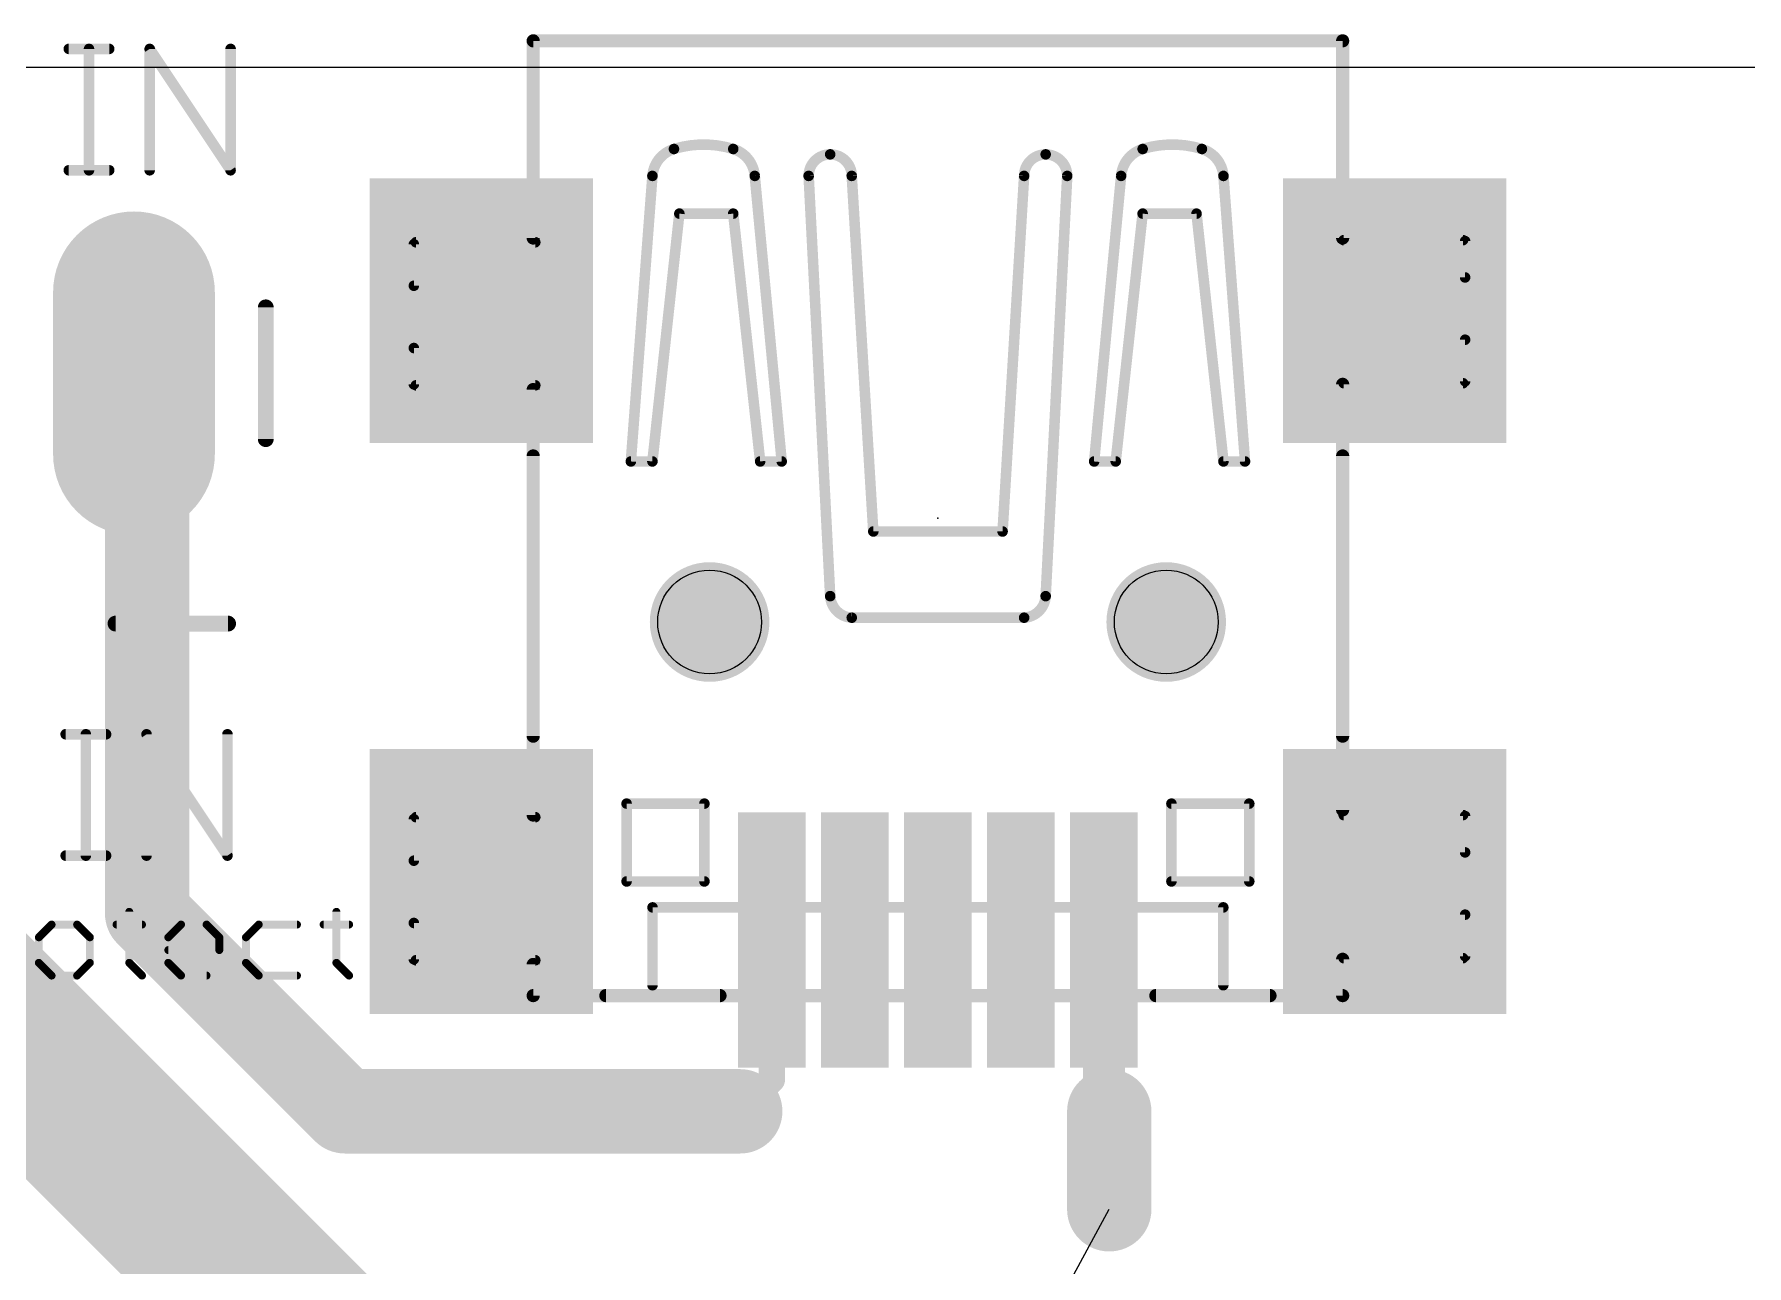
# Model space of a CAD drawing. Extents: x 0 to 46.4, y -16.3 to 38.5.
# Drawn here: x 13.52 to 30.02, y 26.45 to 38.32 of the extents above; entities that cross this region are included whole.
import ezdxf

# ---------------------------------------------------------------- set-up
doc = ezdxf.new("R2010")
doc.units = 0
for name, color, linetype in [('1', 12, 'CONTINUOUS'), ('17', 110, 'CONTINUOUS'), ('19', 53, 'CONTINUOUS'), ('20', 53, 'CONTINUOUS'), ('21', 40, 'CONTINUOUS'), ('23', 53, 'CONTINUOUS'), ('27', 253, 'CONTINUOUS'), ('29', 253, 'CONTINUOUS'), ('51', 253, 'CONTINUOUS')]:
    doc.layers.add(name, color=color, linetype=linetype)

# ---------------------------------------------------------------- blocks, each defined once
blk = doc.blocks.new('RECT')
blk.add_solid([(-0.5, -0.5), (0.5, -0.5), (-0.5, 0.5), (0.5, 0.5)])
blk = doc.blocks.new('LONGP100')
at = {"const_width": 1}
blk.add_lwpolyline([(-0.5, 0), (0.5, 0)], dxfattribs=at)
at = {"const_width": 0.5}
for points in [[(-0.5, 0.25, 1), (-0.5, -0.25)], [(0.5, -0.25, 1), (0.5, 0.25)]]:
    blk.add_lwpolyline(points, format="xyb", dxfattribs=at)
blk = doc.blocks.new('ROUNDP')
at = {"const_width": 0.5}
blk.add_lwpolyline([(0, -0.25, 1), (0, 0.25, 1), (0, -0.25)], format="xyb", dxfattribs=at)

msp = doc.modelspace()

# ---------------------------------------------------------------- linework, layer by layer
at = {"layer": '1'}
for points, const_width in [([(14.605, 34.925), (14.478, 35.052)], 0.8128), ([(14.605, 29.845), (14.605, 34.925)], 0.8128), ([(16.8275, 25.0825), (11.938, 29.972)], 1.6764), ([(14.605, 29.845), (16.51, 27.94)], 0.8128), ([(20.625, 28.245), (20.625, 29.591)], 0.254), ([(23.825, 28.245), (23.825, 29.591)], 0.4064), ([(23.876, 27.94), (23.825, 28.245)], 0.4064), ([(16.51, 27.94), (20.32, 27.94)], 0.8128), ([(20.32, 27.94), (20.625, 28.245)], 0.254), ([(23.876, 26.996), (23.876, 27.94)], 0.8128)]:
    msp.add_lwpolyline(points, dxfattribs=dict(at, const_width=const_width))
for points, const_width in [([(14.6217, 35.1957, 1), (14.3343, 34.9083)], 0.4064), ([(14.8082, 34.925, 1), (14.4018, 34.925)], 0.4064), ([(14.4613, 34.7813, 1), (14.7487, 35.0687)], 0.4064), ([(14.7487, 29.9887, 1), (14.4613, 29.7013)], 0.4064), ([(14.4018, 29.845, 1), (14.8082, 29.845)], 0.4064), ([(20.6885, 29.591, 1), (20.5615, 29.591)], 0.127), ([(23.9266, 29.591, 1), (23.7234, 29.591)], 0.2032), ([(23.9252, 28.2618, 1), (23.7248, 28.2282)], 0.2032), ([(16.51, 28.1432, 1), (16.51, 27.7368)], 0.4064), ([(16.3663, 27.7963, 1), (16.6537, 28.0837)], 0.4064), ([(20.32, 27.7368, 1), (20.32, 28.1432)], 0.4064), ([(20.5615, 28.245, 1), (20.6885, 28.245)], 0.127), ([(20.6699, 28.2001, 1), (20.5801, 28.2899)], 0.127), ([(24.0792, 27.94, 1), (23.6728, 27.94)], 0.4064), ([(23.7234, 28.245, 1), (23.9266, 28.245)], 0.2032), ([(23.7758, 27.9232, 1), (23.9762, 27.9568)], 0.2032), ([(20.2751, 27.9849, 1), (20.3649, 27.8951)], 0.127), ([(23.6728, 26.996, 1), (24.0792, 26.996)], 0.4064)]:
    msp.add_lwpolyline(points, format="xyb", dxfattribs=dict(at, const_width=const_width))
at = {"layer": '19'}
msp.add_line((1.54, -13.97), (23.876, 26.996), dxfattribs=at)
at = {"layer": '20'}
msp.add_line((3, 38), (42, 38), dxfattribs=at)
for centre in [(20.025, 32.655), (24.425, 32.655)]:
    msp.add_circle(centre, 0.5, dxfattribs=at)
at = {"layer": '21'}
for points, const_width in [([(18.325, 38.2868, 1), (18.325, 38.2233)], 0.0635), ([(26.125, 38.2233, 1), (26.125, 38.2868)], 0.0635), ([(18.3567, 34.255, 1), (18.2933, 34.255)], 0.0635), ([(26.1567, 34.255, 1), (26.0933, 34.255)], 0.0635), ([(14.3002, 32.6778, 1), (14.3002, 32.6016)], 0.0762), ([(15.3849, 32.6016, 1), (15.3849, 32.6778)], 0.0762), ([(13.8196, 31.5986, 1), (13.8196, 31.5478)], 0.0508), ([(14.0399, 31.5732, 1), (13.9891, 31.5732)], 0.0508), ([(14.2094, 31.5478, 1), (14.2094, 31.5986)], 0.0508), ([(14.6246, 31.5732, 1), (14.5738, 31.5732)], 0.0508), ([(14.6203, 31.5873, 1), (14.5781, 31.5591)], 0.0508), ([(15.4042, 31.5732, 1), (15.3534, 31.5732)], 0.0508), ([(18.2933, 31.555, 1), (18.3567, 31.555)], 0.0635), ([(26.0933, 31.555, 1), (26.1567, 31.555)], 0.0635), ([(13.8196, 30.4292, 1), (13.8196, 30.3784)], 0.0508), ([(13.9891, 30.4038, 1), (14.0399, 30.4038)], 0.0508), ([(14.2094, 30.3784, 1), (14.2094, 30.4292)], 0.0508), ([(14.5738, 30.4038, 1), (14.6246, 30.4038)], 0.0508), ([(15.3534, 30.4038, 1), (15.4042, 30.4038)], 0.0508), ([(15.3577, 30.3897, 1), (15.3999, 30.4179)], 0.0508), ([(14.4518, 29.8625, 1), (14.4137, 29.8625)], 0.0381), ([(16.4475, 29.8625, 1), (16.4094, 29.8625)], 0.0381), ([(13.6843, 29.7586, 1), (13.6843, 29.7205)], 0.0381), ([(13.6978, 29.7261, 1), (13.6708, 29.7531)], 0.0381), ([(13.9435, 29.7531, 1), (13.9166, 29.7261)], 0.0381), ([(13.9301, 29.7205, 1), (13.9301, 29.7586)], 0.0381), ([(14.3099, 29.7586, 1), (14.3099, 29.7205)], 0.0381), ([(14.5556, 29.7205, 1), (14.5556, 29.7586)], 0.0381), ([(14.9317, 29.7586, 1), (14.9317, 29.7205)], 0.0381), ([(14.9451, 29.7261, 1), (14.9182, 29.7531)], 0.0381), ([(15.1909, 29.7531, 1), (15.1639, 29.7261)], 0.0381), ([(15.1774, 29.7205, 1), (15.1774, 29.7586)], 0.0381), ([(15.6801, 29.7586, 1), (15.6801, 29.7205)], 0.0381), ([(15.6936, 29.7261, 1), (15.6666, 29.7531)], 0.0381), ([(16.0487, 29.7205, 1), (16.0487, 29.7586)], 0.0381), ([(16.3056, 29.7586, 1), (16.3056, 29.7205)], 0.0381), ([(16.5514, 29.7205, 1), (16.5514, 29.7586)], 0.0381), ([(13.548, 29.6302, 1), (13.5749, 29.6032)], 0.0381), ([(13.5805, 29.6167, 1), (13.5424, 29.6167)], 0.0381), ([(14.072, 29.6167, 1), (14.0339, 29.6167)], 0.0381), ([(14.0395, 29.6032, 1), (14.0664, 29.6302)], 0.0381), ([(14.8279, 29.6167, 1), (14.7898, 29.6167)], 0.0381), ([(14.7953, 29.6302, 1), (14.8223, 29.6032)], 0.0381), ([(15.3193, 29.6167, 1), (15.2812, 29.6167)], 0.0381), ([(15.2868, 29.6032, 1), (15.3138, 29.6302)], 0.0381), ([(15.5763, 29.6167, 1), (15.5382, 29.6167)], 0.0381), ([(15.5437, 29.6302, 1), (15.5707, 29.6032)], 0.0381), ([(13.5749, 29.3844, 1), (13.548, 29.3575)], 0.0381), ([(13.5424, 29.371, 1), (13.5805, 29.371)], 0.0381), ([(14.0339, 29.371, 1), (14.072, 29.371)], 0.0381), ([(14.0664, 29.3575, 1), (14.0395, 29.3844)], 0.0381), ([(14.4462, 29.3844, 1), (14.4193, 29.3575)], 0.0381), ([(14.4137, 29.371, 1), (14.4518, 29.371)], 0.0381), ([(14.8088, 29.5129, 1), (14.8088, 29.4748)], 0.0381), ([(14.8223, 29.3844, 1), (14.7953, 29.3575)], 0.0381), ([(14.7898, 29.371, 1), (14.8279, 29.371)], 0.0381), ([(15.2812, 29.4938, 1), (15.3193, 29.4938)], 0.0381), ([(15.3003, 29.4748, 1), (15.3003, 29.5129)], 0.0381), ([(15.5707, 29.3844, 1), (15.5437, 29.3575)], 0.0381), ([(15.5382, 29.371, 1), (15.5763, 29.371)], 0.0381), ([(16.442, 29.3844, 1), (16.415, 29.3575)], 0.0381), ([(16.4094, 29.371, 1), (16.4475, 29.371)], 0.0381), ([(13.6843, 29.2672, 1), (13.6843, 29.2291)], 0.0381), ([(13.6708, 29.2346, 1), (13.6978, 29.2616)], 0.0381), ([(13.9166, 29.2616, 1), (13.9435, 29.2346)], 0.0381), ([(13.9301, 29.2291, 1), (13.9301, 29.2672)], 0.0381), ([(14.5421, 29.2346, 1), (14.5691, 29.2616)], 0.0381), ([(14.9317, 29.2672, 1), (14.9317, 29.2291)], 0.0381), ([(14.9182, 29.2346, 1), (14.9451, 29.2616)], 0.0381), ([(15.1774, 29.2291, 1), (15.1774, 29.2672)], 0.0381), ([(15.6801, 29.2672, 1), (15.6801, 29.2291)], 0.0381), ([(15.6666, 29.2346, 1), (15.6936, 29.2616)], 0.0381), ([(16.0487, 29.2291, 1), (16.0487, 29.2672)], 0.0381), ([(16.5379, 29.2346, 1), (16.5648, 29.2616)], 0.0381), ([(18.325, 29.0867, 1), (18.325, 29.0233)], 0.0635), ([(19.025, 29.0867, 1), (19.025, 29.0233)], 0.0635), ([(20.125, 29.0233, 1), (20.125, 29.0867)], 0.0635), ([(24.325, 29.0867, 1), (24.325, 29.0233)], 0.0635), ([(25.425, 29.0233, 1), (25.425, 29.0867)], 0.0635), ([(26.125, 29.0233, 1), (26.125, 29.0867)], 0.0635)]:
    msp.add_lwpolyline(points, format="xyb", dxfattribs=dict(at, const_width=const_width))
for points, const_width in [([(26.125, 38.255), (18.325, 38.255)], 0.127), ([(18.325, 31.555), (18.325, 34.255)], 0.127), ([(26.125, 34.255), (26.125, 31.555)], 0.127), ([(14.3002, 32.6397), (15.3849, 32.6397)], 0.1524), ([(13.8196, 31.5732), (14.2094, 31.5732)], 0.1016), ([(14.0145, 30.4038), (14.0145, 31.5732)], 0.1016), ([(14.5992, 30.4038), (14.5992, 31.5732)], 0.1016), ([(14.5992, 31.5732), (15.3788, 30.4038)], 0.1016), ([(15.3788, 30.4038), (15.3788, 31.5732)], 0.1016), ([(13.8196, 30.4038), (14.2094, 30.4038)], 0.1016), ([(14.4327, 29.8625), (14.4327, 29.371)], 0.0762), ([(16.4285, 29.8625), (16.4285, 29.371)], 0.0762), ([(13.6843, 29.7396), (13.5614, 29.6167)], 0.0762), ([(13.9301, 29.7396), (13.6843, 29.7396)], 0.0762), ([(14.0529, 29.6167), (13.9301, 29.7396)], 0.0762), ([(14.3099, 29.7396), (14.5556, 29.7396)], 0.0762), ([(14.8088, 29.6167), (14.9317, 29.7396)], 0.0762), ([(14.9317, 29.7396), (15.1774, 29.7396)], 0.0762), ([(15.1774, 29.7396), (15.3003, 29.6167)], 0.0762), ([(15.6801, 29.7396), (15.5572, 29.6167)], 0.0762), ([(16.0487, 29.7396), (15.6801, 29.7396)], 0.0762), ([(16.3056, 29.7396), (16.5514, 29.7396)], 0.0762), ([(13.5614, 29.6167), (13.5614, 29.371)], 0.0762), ([(14.0529, 29.371), (14.0529, 29.6167)], 0.0762), ([(14.8088, 29.371), (14.8088, 29.6167)], 0.0762), ([(15.3003, 29.6167), (15.3003, 29.4938)], 0.0762), ([(15.5572, 29.6167), (15.5572, 29.371)], 0.0762), ([(13.5614, 29.371), (13.6843, 29.2481)], 0.0762), ([(13.9301, 29.2481), (14.0529, 29.371)], 0.0762), ([(14.4327, 29.371), (14.5556, 29.2481)], 0.0762), ([(15.3003, 29.4938), (14.8088, 29.4938)], 0.0762), ([(14.9317, 29.2481), (14.8088, 29.371)], 0.0762), ([(15.5572, 29.371), (15.6801, 29.2481)], 0.0762), ([(16.4285, 29.371), (16.5514, 29.2481)], 0.0762), ([(13.6843, 29.2481), (13.9301, 29.2481)], 0.0762), ([(15.1774, 29.2481), (14.9317, 29.2481)], 0.0762), ([(15.6801, 29.2481), (16.0487, 29.2481)], 0.0762), ([(26.125, 29.055), (18.325, 29.055)], 0.127), ([(20.125, 29.055), (19.025, 29.055)], 0.127), ([(25.425, 29.055), (24.325, 29.055)], 0.127)]:
    msp.add_lwpolyline(points, dxfattribs=dict(at, const_width=const_width))
at = {"layer": '23'}
msp.add_point((22.225, 33.655), dxfattribs=at)
at = {"layer": '27', "const_width": 0.1016}
for points in [[(13.8498, 38.1772), (14.2396, 38.1772)], [(14.0447, 37.0078), (14.0447, 38.1772)], [(14.6294, 37.0078), (14.6294, 38.1772)], [(14.6294, 38.1772), (15.409, 37.0078)], [(15.409, 37.0078), (15.409, 38.1772)], [(13.8498, 37.0078), (14.2396, 37.0078)]]:
    msp.add_lwpolyline(points, dxfattribs=at)
at = {"layer": '27', "const_width": 0.0508}
for points in [[(13.8498, 38.2026, 1), (13.8498, 38.1518)], [(14.0701, 38.1772, 1), (14.0193, 38.1772)], [(14.2396, 38.1518, 1), (14.2396, 38.2026)], [(14.6548, 38.1772, 1), (14.604, 38.1772)], [(14.6505, 38.1913, 1), (14.6083, 38.1631)], [(15.4344, 38.1772, 1), (15.3836, 38.1772)], [(13.8498, 37.0332, 1), (13.8498, 36.9824)], [(14.0193, 37.0078, 1), (14.0701, 37.0078)], [(14.2396, 36.9824, 1), (14.2396, 37.0332)], [(14.604, 37.0078, 1), (14.6548, 37.0078)], [(15.3836, 37.0078, 1), (15.4344, 37.0078)], [(15.3879, 36.9937, 1), (15.4301, 37.0219)]]:
    msp.add_lwpolyline(points, format="xyb", dxfattribs=at)
at = {"layer": '29', "const_width": 0.5762}
for points in [[(20.025, 32.3669, 1), (20.025, 32.9431, 1), (20.025, 32.3669)], [(24.425, 32.3669, 1), (24.425, 32.9431, 1), (24.425, 32.3669)]]:
    msp.add_lwpolyline(points, format="xyb", dxfattribs=at)
at = {"layer": '51'}
for points, const_width in [([(18.325, 38.255), (18.325, 36.355)], 0.127), ([(26.125, 38.255), (26.125, 36.355)], 0.127), ([(19.2661, 34.2021), (19.4738, 36.9535)], 0.1016), ([(20.4601, 36.9535), (20.7197, 34.2021)], 0.1016), ([(20.9793, 36.9534), (21.1869, 32.9042)], 0.1016), ([(21.3946, 36.9535), (21.6022, 33.5272)], 0.1016), ([(23.0556, 36.9535), (22.848, 33.5272)], 0.1016), ([(23.4709, 36.9534), (23.2633, 32.9042)], 0.1016), ([(23.9901, 36.9535), (23.7305, 34.2021)], 0.1016), ([(25.1841, 34.2021), (24.9764, 36.9535)], 0.1016), ([(19.7333, 36.5901), (19.4738, 34.2021)], 0.1016), ([(20.2525, 36.5901), (19.7333, 36.5901)], 0.1016), ([(20.512, 34.2021), (20.2525, 36.5901)], 0.1016), ([(23.9382, 34.2021), (24.1977, 36.5901)], 0.1016), ([(24.1977, 36.5901), (24.7169, 36.5901)], 0.1016), ([(24.7169, 36.5901), (24.9764, 34.2021)], 0.1016), ([(17.175, 36.295), (17.175, 35.895)], 0.1016), ([(17.195, 36.3142), (18.345, 36.3142)], 0.1016), ([(26.135, 36.3344), (27.285, 36.3344)], 0.1016), ([(27.305, 36.325), (27.305, 35.975)], 0.1016), ([(15.748, 34.417), (15.748, 35.687)], 0.1524), ([(17.175, 34.945), (17.175, 35.295)], 0.1016), ([(27.305, 34.975), (27.305, 35.375)], 0.1016), ([(18.345, 34.9356), (17.195, 34.9356)], 0.1016), ([(26.125, 34.945), (26.125, 30.845)], 0.127), ([(27.285, 34.9558), (26.135, 34.9558)], 0.1016), ([(18.325, 34.895), (18.325, 30.795)], 0.127), ([(19.4738, 34.2021), (19.2661, 34.2021)], 0.1016), ([(20.7197, 34.2021), (20.512, 34.2021)], 0.1016), ([(23.7305, 34.2021), (23.9382, 34.2021)], 0.1016), ([(24.9764, 34.2021), (25.1841, 34.2021)], 0.1016), ([(21.6022, 33.5272), (22.8482, 33.5272)], 0.1016), ([(21.3946, 32.6966), (23.0557, 32.6966)], 0.1016), ([(19.975, 30.905), (19.225, 30.905)], 0.1016), ([(19.225, 30.905), (19.225, 30.155)], 0.1016), ([(19.975, 30.155), (19.975, 30.905)], 0.1016), ([(24.475, 30.155), (24.475, 30.905)], 0.1016), ([(24.475, 30.905), (25.225, 30.905)], 0.1016), ([(25.225, 30.905), (25.225, 30.155)], 0.1016), ([(17.175, 30.755), (17.175, 30.355)], 0.1016), ([(17.195, 30.7742), (18.345, 30.7742)], 0.1016), ([(26.135, 30.7944), (27.285, 30.7944)], 0.1016), ([(27.305, 30.785), (27.305, 30.435)], 0.1016), ([(19.225, 30.155), (19.975, 30.155)], 0.1016), ([(25.225, 30.155), (24.475, 30.155)], 0.1016), ([(24.975, 29.905), (19.475, 29.905)], 0.1016), ([(19.475, 29.905), (19.475, 29.155)], 0.1016), ([(24.975, 29.155), (24.975, 29.905)], 0.1016), ([(27.305, 29.435), (27.305, 29.835)], 0.1016), ([(17.175, 29.405), (17.175, 29.755)], 0.1016), ([(18.345, 29.3956), (17.195, 29.3956)], 0.1016), ([(18.325, 29.055), (18.325, 29.355)], 0.127), ([(26.125, 29.055), (26.125, 29.405)], 0.127), ([(27.285, 29.4158), (26.135, 29.4158)], 0.1016)]:
    msp.add_lwpolyline(points, dxfattribs=dict(at, const_width=const_width))
for points, const_width in [([(18.3567, 38.255, 1), (18.2933, 38.255)], 0.0635), ([(26.1567, 38.255, 1), (26.0933, 38.255)], 0.0635), ([(20.2525, 37.213, 0.1499), (19.6814, 37.213)], 0.1016), ([(24.7688, 37.213, 0.1499), (24.1977, 37.213)], 0.1016), ([(19.6814, 37.213, 0.3087), (19.4738, 36.9535)], 0.1016), ([(19.674, 37.2373, 1), (19.6888, 37.1887)], 0.0508), ([(19.6888, 37.1887, 1), (19.674, 37.2373)], 0.0508), ([(20.4601, 36.9535, 0.3087), (20.2525, 37.213)], 0.1016), ([(20.2599, 37.2373, 1), (20.2451, 37.1887)], 0.0508), ([(20.2451, 37.1887, 1), (20.2599, 37.2373)], 0.0508), ([(21.1869, 37.1611, 0.4142), (20.9793, 36.9535)], 0.1016), ([(21.3946, 36.9535, 0.4142), (21.187, 37.1611)], 0.1016), ([(21.187, 37.1865, 1), (21.187, 37.1357)], 0.0508), ([(21.1869, 37.1357, 1), (21.1869, 37.1865)], 0.0508), ([(23.2632, 37.1611, 0.4142), (23.0556, 36.9535)], 0.1016), ([(23.4709, 36.9535, 0.4142), (23.2633, 37.1611)], 0.1016), ([(23.2633, 37.1865, 1), (23.2633, 37.1357)], 0.0508), ([(23.2632, 37.1357, 1), (23.2632, 37.1865)], 0.0508), ([(24.1977, 37.213, 0.3087), (23.9901, 36.9535)], 0.1016), ([(24.1903, 37.2373, 1), (24.2051, 37.1887)], 0.0508), ([(24.2051, 37.1887, 1), (24.1903, 37.2373)], 0.0508), ([(24.9764, 36.9535, 0.3087), (24.7688, 37.213)], 0.1016), ([(24.7762, 37.2373, 1), (24.7614, 37.1887)], 0.0508), ([(24.7614, 37.1887, 1), (24.7762, 37.2373)], 0.0508), ([(19.4485, 36.9554, 1), (19.4991, 36.9516)], 0.0508), ([(19.4991, 36.9516, 1), (19.4485, 36.9554)], 0.0508), ([(20.4854, 36.9559, 1), (20.4348, 36.9511)], 0.0508), ([(20.4348, 36.9516, 1), (20.4854, 36.9554)], 0.0508), ([(21.0047, 36.9547, 1), (20.9539, 36.9521)], 0.0508), ([(20.9539, 36.9535, 1), (21.0047, 36.9535)], 0.0508), ([(21.42, 36.955, 1), (21.3692, 36.952)], 0.0508), ([(21.3692, 36.9535, 1), (21.42, 36.9535)], 0.0508), ([(23.081, 36.952, 1), (23.0302, 36.955)], 0.0508), ([(23.0302, 36.9535, 1), (23.081, 36.9535)], 0.0508), ([(23.4963, 36.9521, 1), (23.4455, 36.9547)], 0.0508), ([(23.4455, 36.9535, 1), (23.4963, 36.9535)], 0.0508), ([(23.9648, 36.9554, 1), (24.0154, 36.9516)], 0.0508), ([(24.0154, 36.9511, 1), (23.9648, 36.9559)], 0.0508), ([(25.0017, 36.9554, 1), (24.9511, 36.9516)], 0.0508), ([(24.9511, 36.9516, 1), (25.0017, 36.9554)], 0.0508), ([(19.7333, 36.6155, 1), (19.7333, 36.5647)], 0.0508), ([(19.7586, 36.5874, 1), (19.708, 36.5928)], 0.0508), ([(20.2778, 36.5928, 1), (20.2272, 36.5874)], 0.0508), ([(20.2525, 36.5647, 1), (20.2525, 36.6155)], 0.0508), ([(24.1977, 36.6155, 1), (24.1977, 36.5647)], 0.0508), ([(24.223, 36.5874, 1), (24.1724, 36.5928)], 0.0508), ([(24.7422, 36.5928, 1), (24.6916, 36.5874)], 0.0508), ([(24.7169, 36.5647, 1), (24.7169, 36.6155)], 0.0508), ([(17.2004, 36.295, 1), (17.1496, 36.295)], 0.0508), ([(17.195, 36.3396, 1), (17.195, 36.2888)], 0.0508), ([(18.2933, 36.355, 1), (18.3567, 36.355)], 0.0635), ([(18.345, 36.2888, 1), (18.345, 36.3396)], 0.0508), ([(26.0933, 36.355, 1), (26.1567, 36.355)], 0.0635), ([(26.135, 36.3598, 1), (26.135, 36.309)], 0.0508), ([(27.3304, 36.325, 1), (27.2796, 36.325)], 0.0508), ([(27.285, 36.309, 1), (27.285, 36.3598)], 0.0508), ([(27.305, 35.975, 1), (27.305, 35.375)], 0.1016), ([(27.2796, 35.975, 1), (27.3304, 35.975)], 0.0508), ([(27.305, 35.9496, 1), (27.305, 36.0004)], 0.0508), ([(17.175, 35.295, 1), (17.175, 35.895)], 0.1016), ([(17.175, 35.9204, 1), (17.175, 35.8696)], 0.0508), ([(17.1496, 35.895, 1), (17.2004, 35.895)], 0.0508), ([(15.7861, 35.687, 1), (15.7099, 35.687)], 0.0762), ([(17.175, 35.3204, 1), (17.175, 35.2696)], 0.0508), ([(17.2004, 35.295, 1), (17.1496, 35.295)], 0.0508), ([(27.3304, 35.375, 1), (27.2796, 35.375)], 0.0508), ([(27.305, 35.3496, 1), (27.305, 35.4004)], 0.0508), ([(17.195, 34.961, 1), (17.195, 34.9102)], 0.0508), ([(18.345, 34.9102, 1), (18.345, 34.961)], 0.0508), ([(26.1567, 34.945, 1), (26.0933, 34.945)], 0.0635), ([(26.135, 34.9812, 1), (26.135, 34.9304)], 0.0508), ([(27.2796, 34.975, 1), (27.3304, 34.975)], 0.0508), ([(27.285, 34.9304, 1), (27.285, 34.9812)], 0.0508), ([(17.1496, 34.945, 1), (17.2004, 34.945)], 0.0508), ([(18.3567, 34.895, 1), (18.2933, 34.895)], 0.0635), ([(15.7099, 34.417, 1), (15.7861, 34.417)], 0.0762), ([(19.2661, 34.2275, 1), (19.2661, 34.1767)], 0.0508), ([(19.2408, 34.204, 1), (19.2914, 34.2002)], 0.0508), ([(19.4485, 34.2048, 1), (19.4991, 34.1994)], 0.0508), ([(19.4738, 34.1767, 1), (19.4738, 34.2275)], 0.0508), ([(20.512, 34.2275, 1), (20.512, 34.1767)], 0.0508), ([(20.4867, 34.1994, 1), (20.5373, 34.2048)], 0.0508), ([(20.6944, 34.1997, 1), (20.745, 34.2045)], 0.0508), ([(20.7197, 34.1767, 1), (20.7197, 34.2275)], 0.0508), ([(23.7305, 34.2275, 1), (23.7305, 34.1767)], 0.0508), ([(23.7052, 34.2045, 1), (23.7558, 34.1997)], 0.0508), ([(23.9129, 34.2048, 1), (23.9635, 34.1994)], 0.0508), ([(23.9382, 34.1767, 1), (23.9382, 34.2275)], 0.0508), ([(24.9764, 34.2275, 1), (24.9764, 34.1767)], 0.0508), ([(24.9511, 34.1994, 1), (25.0017, 34.2048)], 0.0508), ([(25.1588, 34.2002, 1), (25.2094, 34.204)], 0.0508), ([(25.1841, 34.1767, 1), (25.1841, 34.2275)], 0.0508), ([(21.6022, 33.5526, 1), (21.6022, 33.5018)], 0.0508), ([(21.5768, 33.5257, 1), (21.6276, 33.5287)], 0.0508), ([(22.8226, 33.5287, 1), (22.8734, 33.5257)], 0.0508), ([(22.8482, 33.5018, 1), (22.8482, 33.5526)], 0.0508), ([(21.1869, 32.9042, 0.3825), (21.3946, 32.6966)], 0.1016), ([(21.2123, 32.9056, 1), (21.1615, 32.9028)], 0.0508), ([(21.1615, 32.9029, 1), (21.2123, 32.9055)], 0.0508), ([(23.0556, 32.6966, 0.3827), (23.2633, 32.9042)], 0.1016), ([(23.2887, 32.9028, 1), (23.2379, 32.9056)], 0.0508), ([(23.2379, 32.9055, 1), (23.2887, 32.9029)], 0.0508), ([(21.3946, 32.722, 1), (21.3946, 32.6712)], 0.0508), ([(21.3932, 32.6712, 1), (21.396, 32.722)], 0.0508), ([(23.0542, 32.722, 1), (23.057, 32.6712)], 0.0508), ([(23.0557, 32.6712, 1), (23.0557, 32.722)], 0.0508), ([(19.225, 30.9304, 1), (19.225, 30.8796)], 0.0508), ([(19.2504, 30.905, 1), (19.1996, 30.905)], 0.0508), ([(20.0004, 30.905, 1), (19.9496, 30.905)], 0.0508), ([(19.975, 30.8796, 1), (19.975, 30.9304)], 0.0508), ([(24.5004, 30.905, 1), (24.4496, 30.905)], 0.0508), ([(24.475, 30.9304, 1), (24.475, 30.8796)], 0.0508), ([(25.2504, 30.905, 1), (25.1996, 30.905)], 0.0508), ([(25.225, 30.8796, 1), (25.225, 30.9304)], 0.0508), ([(26.0933, 30.845, 1), (26.1567, 30.845)], 0.0635), ([(17.2004, 30.755, 1), (17.1496, 30.755)], 0.0508), ([(17.195, 30.7996, 1), (17.195, 30.7488)], 0.0508), ([(18.2933, 30.795, 1), (18.3567, 30.795)], 0.0635), ([(18.345, 30.7488, 1), (18.345, 30.7996)], 0.0508), ([(26.135, 30.8198, 1), (26.135, 30.769)], 0.0508), ([(27.3304, 30.785, 1), (27.2796, 30.785)], 0.0508), ([(27.285, 30.769, 1), (27.285, 30.8198)], 0.0508), ([(17.175, 29.755, 1), (17.175, 30.355)], 0.1016), ([(17.175, 30.3804, 1), (17.175, 30.3296)], 0.0508), ([(17.1496, 30.355, 1), (17.2004, 30.355)], 0.0508), ([(27.305, 30.435, 1), (27.305, 29.835)], 0.1016), ([(27.2796, 30.435, 1), (27.3304, 30.435)], 0.0508), ([(27.305, 30.4096, 1), (27.305, 30.4604)], 0.0508), ([(19.225, 30.1804, 1), (19.225, 30.1296)], 0.0508), ([(19.975, 30.1296, 1), (19.975, 30.1804)], 0.0508), ([(24.475, 30.1804, 1), (24.475, 30.1296)], 0.0508), ([(25.225, 30.1296, 1), (25.225, 30.1804)], 0.0508), ([(19.1996, 30.155, 1), (19.2504, 30.155)], 0.0508), ([(19.9496, 30.155, 1), (20.0004, 30.155)], 0.0508), ([(24.4496, 30.155, 1), (24.5004, 30.155)], 0.0508), ([(25.1996, 30.155, 1), (25.2504, 30.155)], 0.0508), ([(19.475, 29.9304, 1), (19.475, 29.8796)], 0.0508), ([(19.5004, 29.905, 1), (19.4496, 29.905)], 0.0508), ([(25.0004, 29.905, 1), (24.9496, 29.905)], 0.0508), ([(24.975, 29.8796, 1), (24.975, 29.9304)], 0.0508), ([(27.3304, 29.835, 1), (27.2796, 29.835)], 0.0508), ([(27.305, 29.8096, 1), (27.305, 29.8604)], 0.0508), ([(17.175, 29.7804, 1), (17.175, 29.7296)], 0.0508), ([(17.2004, 29.755, 1), (17.1496, 29.755)], 0.0508), ([(17.1496, 29.405, 1), (17.2004, 29.405)], 0.0508), ([(17.195, 29.421, 1), (17.195, 29.3702)], 0.0508), ([(18.3567, 29.355, 1), (18.2933, 29.355)], 0.0635), ([(18.345, 29.3702, 1), (18.345, 29.421)], 0.0508), ([(26.1567, 29.405, 1), (26.0933, 29.405)], 0.0635), ([(26.135, 29.4412, 1), (26.135, 29.3904)], 0.0508), ([(27.2796, 29.435, 1), (27.3304, 29.435)], 0.0508), ([(27.285, 29.3904, 1), (27.285, 29.4412)], 0.0508), ([(18.2933, 29.055, 1), (18.3567, 29.055)], 0.0635), ([(19.4496, 29.155, 1), (19.5004, 29.155)], 0.0508), ([(24.9496, 29.155, 1), (25.0004, 29.155)], 0.0508), ([(26.0933, 29.055, 1), (26.1567, 29.055)], 0.0635)]:
    msp.add_lwpolyline(points, format="xyb", dxfattribs=dict(at, const_width=const_width))

# ---------------------------------------------------------------- block references
at = {"layer": '1', "xscale": 2, "yscale": 2.4, "rotation": 180}
for p in [(17.825, 35.655), (26.625, 35.655), (17.825, 30.155), (26.625, 30.155)]:
    msp.add_blockref('RECT', p, dxfattribs=at)
at = {"layer": '1', "xscale": 0.5, "yscale": 2.308}
for p in [(20.625, 29.591), (21.425, 29.591), (22.225, 29.591), (23.025, 29.591), (23.825, 29.591)]:
    msp.add_blockref('RECT', p, dxfattribs=at)
at = {"layer": '17', "xscale": 1.4064, "yscale": 1.4064, "rotation": 270}
for name in ['LONGP100', 'ROUNDP']:
    msp.add_blockref(name, (14.478, 35.052), dxfattribs=at)
at = {"layer": '29'}
for name, p, xscale, yscale, rotation in [('RECT', (17.825, 35.655), 2.1524, 2.5524, 180), ('RECT', (26.625, 35.655), 2.1524, 2.5524, 180), ('LONGP100', (14.478, 35.052), 1.5588, 1.5588, 270), ('RECT', (17.825, 30.155), 2.1524, 2.5524, 180), ('RECT', (26.625, 30.155), 2.1524, 2.5524, 180)]:
    msp.add_blockref(name, p, dxfattribs=dict(at, xscale=xscale, yscale=yscale, rotation=rotation))
at = {"layer": '29', "xscale": 0.6524, "yscale": 2.4604}
for p in [(20.625, 29.591), (21.425, 29.591), (22.225, 29.591), (23.025, 29.591), (23.825, 29.591)]:
    msp.add_blockref('RECT', p, dxfattribs=at)
at = {"layer": '51', "xscale": 0.508, "yscale": 0.508, "rotation": 180}
msp.add_blockref('RECT', (14.478, 35.052), dxfattribs=at)

doc.saveas('drawing.dxf')
